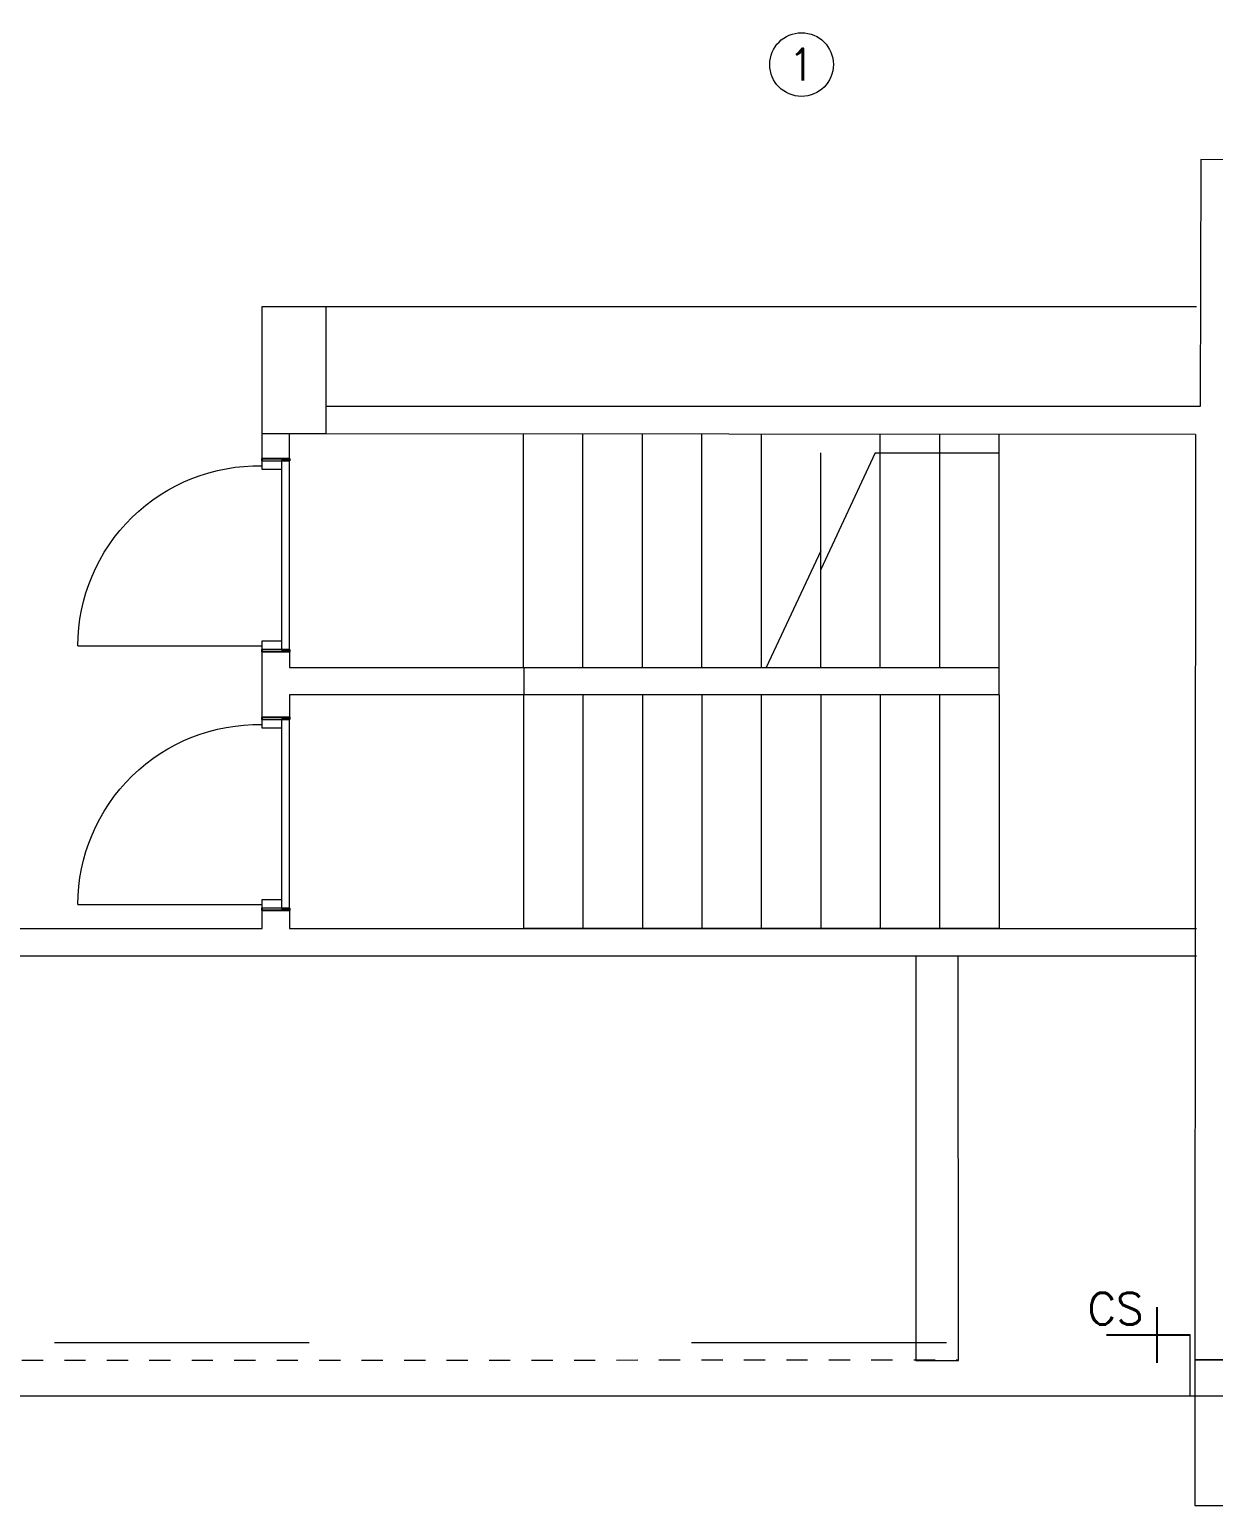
# Model space of a CAD drawing. Header units: millimetres. Extents: x 917 to 1168, y -421 to -23.
# Drawn here: x 1077.15 to 1082.73, y -361.33 to -354.38 of the extents above; entities that cross this region are included whole.
import ezdxf
from ezdxf.enums import TextEntityAlignment as Align

# ---------------------------------------------------------------- set-up
doc = ezdxf.new("R2010")
doc.units = ezdxf.units.MM
doc.header["$LTSCALE"] = 0.1
for name, pattern in [('ACAD_ISO02W100', [15, 12, -3]), ('ACAD_ISO03W100', [30, 12, -18]), ('Basculante', [0.003969, 0.002381, -0.001587]), ('CONTINUA', [0]), ('DASHED', [0.7, 0.5, -0.2])]:
    doc.linetypes.add(name, pattern=pattern)
doc.layers.get('0').update_dxf_attribs({"lineweight": 5})
for name, color, linetype, lineweight in [('00-Agua Fria', 5, 'ACAD_ISO02W100', 20), ('00-Texto AF', 7, 'Continuous', 18), ('A-DETL-GENF', 7, 'Continuous', 5), ('A-DOOR', 7, 'Continuous', 5), ('A-WALL', 7, 'Continuous', 5), ('Agua Fria Directa - Texto', 7, 'Continuous', 18)]:
    doc.layers.add(name, color=color, linetype=linetype, lineweight=lineweight)
doc.styles.add('Romans', font='romans.shx')

# ---------------------------------------------------------------- blocks, each defined once
blk = doc.blocks.new('JW_Interior_Door_Fire_810_Single_1_0 - Puerta contra Incendio-1467360-1-TORRE-ARQ-PB')
at = {"layer": 'A-DETL-GENF', "color": 8}
for p, q in [((0.4272, 0.9328), (0.4272, 0.065)), ((-0.403, 0.065), (-0.445, 0.065)), ((-0.445, 0.065), (-0.445, -0.027)), ((-0.403, -0.027), (-0.403, 0.065)), ((0.403, 0.065), (0.403, -0.027)), ((0.445, 0.065), (0.403, 0.065)), ((0.445, -0.027), (0.445, 0.065)), ((-0.445, -0.027), (-0.403, -0.027)), ((-0.403, -0.027), (0.403, -0.027)), ((0.403, -0.027), (0.445, -0.027))]:
    blk.add_line(p, q, dxfattribs=at)
blk.add_arc((0.4303, 0.0815), 0.8513, 90.20864, 181.11058, dxfattribs=at)
at = {"layer": 'A-DOOR', "color": 8, "lineweight": 25}
for p, q in [((-0.445, 0.065), (-0.455, 0.065)), ((-0.455, 0.065), (-0.455, -0.065)), ((0.455, 0.065), (0.445, 0.065)), ((0.455, -0.065), (0.455, 0.065)), ((-0.455, -0.065), (-0.445, -0.065)), ((-0.445, -0.065), (-0.445, -0.027)), ((0.445, -0.027), (0.445, -0.065)), ((0.445, -0.065), (0.455, -0.065))]:
    blk.add_line(p, q, dxfattribs=at)
blk = doc.blocks.new('T1-PB-2020')
at = {"color": 8, "lineweight": 5}
for p, q in [((4115.478, 1257.9052), (4115.4757, 1256.7433)), ((4117.5205, 1257.9032), (4115.478, 1257.9052)), ((4111.0576, 1256.6134), (4111.0576, 1257.2134)), ((4111.0576, 1257.2134), (4111.3576, 1257.2134)), ((4111.3576, 1257.2134), (4115.4576, 1257.2134)), ((4111.3576, 1257.2134), (4111.3576, 1256.6134)), ((4111.3576, 1256.7434), (4115.4762, 1256.7433)), ((4111.0576, 1256.4971), (4111.0576, 1256.6134)), ((4111.3576, 1256.6134), (4111.0576, 1256.6134)), ((4115.4528, 1256.6104), (4111.0576, 1256.6134)), ((4111.1876, 1256.4971), (4111.1876, 1256.6134)), ((4112.2888, 1255.5134), (4112.2888, 1256.6134)), ((4112.5688, 1255.5134), (4112.5688, 1256.6134)), ((4112.8488, 1255.5134), (4112.8488, 1256.6134)), ((4113.1288, 1255.5134), (4113.1288, 1256.6134)), ((4113.4088, 1255.5134), (4113.4088, 1256.6134)), ((4113.9688, 1255.5134), (4113.9688, 1256.6134)), ((4113.9688, 1255.5134), (4113.9688, 1256.6134)), ((4114.2488, 1255.5134), (4114.2488, 1256.6134)), ((4114.2488, 1255.5134), (4114.2488, 1256.6134)), ((4114.5288, 1255.5134), (4114.5288, 1256.6134)), ((4114.5288, 1255.5134), (4114.5288, 1256.6134)), ((4115.4528, 1256.6104), (4115.4498, 1252.2518)), ((4113.6888, 1255.9744), (4113.6888, 1256.5234)), ((4113.9453, 1256.5234), (4114.5288, 1256.5234)), ((4111.1876, 1255.5971), (4111.1876, 1256.4871)), ((4113.6888, 1255.5134), (4113.6888, 1256.0624)), ((4113.6888, 1255.5134), (4113.6888, 1256.0624)), ((4113.6888, 1255.9734), (4113.6888, 1255.9744)), ((4113.6888, 1255.9734), (4113.6888, 1255.9744)), ((4113.6888, 1255.9724), (4113.6888, 1255.9734)), ((4111.0576, 1255.2784), (4111.0576, 1255.5871)), ((4111.1876, 1255.5871), (4111.1876, 1255.5134)), ((4111.1876, 1255.5134), (4112.2908, 1255.5134)), ((4112.2908, 1255.5134), (4112.2908, 1255.3834)), ((4112.2908, 1255.5134), (4112.5688, 1255.5134)), ((4112.5688, 1255.5134), (4112.8488, 1255.5134)), ((4112.8488, 1255.5134), (4113.1288, 1255.5134)), ((4113.1288, 1255.5134), (4113.4088, 1255.5134)), ((4113.4088, 1255.5134), (4113.4323, 1255.5134)), ((4113.4323, 1255.5134), (4114.5288, 1255.5134)), ((4114.5285, 1255.3834), (4114.5288, 1255.5134)), ((4111.1876, 1255.3834), (4111.1876, 1255.2784)), ((4112.2908, 1255.3834), (4111.1876, 1255.3834)), ((4112.2885, 1255.3834), (4112.2885, 1254.2834)), ((4114.5285, 1255.3834), (4112.2885, 1255.3834)), ((4112.5685, 1255.3834), (4112.5685, 1254.2834)), ((4112.5685, 1255.3834), (4112.5685, 1254.2834)), ((4112.8485, 1255.3834), (4112.8485, 1254.2834)), ((4112.8485, 1255.3834), (4112.8485, 1254.2834)), ((4113.1285, 1255.3834), (4113.1285, 1254.2834)), ((4113.1285, 1255.3834), (4113.1285, 1254.2834)), ((4113.4085, 1255.3834), (4113.4085, 1254.2834)), ((4113.4085, 1255.3834), (4113.4085, 1254.2834)), ((4113.6885, 1255.3834), (4113.6885, 1254.2834)), ((4113.6885, 1255.3834), (4113.6885, 1254.2834)), ((4113.9685, 1255.3834), (4113.9685, 1254.2834)), ((4113.9685, 1255.3834), (4113.9685, 1254.2834)), ((4114.2485, 1255.3834), (4114.2485, 1254.2834)), ((4114.2485, 1255.3834), (4114.2485, 1254.2834)), ((4114.5285, 1255.3834), (4114.5285, 1254.2834)), ((4114.5285, 1255.3834), (4114.5285, 1254.2834)), ((4111.1876, 1254.3784), (4111.1876, 1255.2684)), ((4111.0576, 1254.2834), (4111.0576, 1254.3684)), ((4111.1876, 1254.3684), (4111.1876, 1254.2834)), ((4109.3758, 1254.2834), (4111.0576, 1254.2834)), ((4111.1876, 1254.2834), (4115.4576, 1254.2834)), ((4114.5285, 1254.2834), (4112.2885, 1254.2834)), ((4115.4576, 1254.1534), (4109.3758, 1254.1534)), ((4115.4498, 1252.2518), (4116.6024, 1252.2506))]:
    blk.add_line(p, q, dxfattribs=at)
at = {"color": 8, "linetype": 'Basculante', "lineweight": 5}
for p, q in [((4112.2888, 1255.5134), (4112.2888, 1256.6134)), ((4112.5688, 1255.5134), (4112.5688, 1256.6134)), ((4112.8488, 1255.5134), (4112.8488, 1256.6134)), ((4113.1288, 1255.5134), (4113.1288, 1256.6134)), ((4113.4088, 1255.5134), (4113.4088, 1256.6134)), ((4113.6888, 1255.9744), (4113.6888, 1256.5234)), ((4113.6888, 1255.9724), (4113.6888, 1255.9734))]:
    blk.add_line(p, q, dxfattribs=at)
at = {"color": 8, "linetype": 'Continuous', "lineweight": 5}
for p, q in [((4113.9453, 1256.5234), (4113.6893, 1255.9745)), ((4113.6883, 1256.0622), (4113.4323, 1255.5134)), ((4113.6893, 1255.9745), (4113.6874, 1255.974)), ((4113.6874, 1255.974), (4113.6902, 1255.9727)), ((4113.6902, 1255.9727), (4113.6883, 1255.9722))]:
    blk.add_line(p, q, dxfattribs=at)
at = {"color": 8, "linetype": 'DASHED'}
blk.add_line((4102.1267, 1252.2467), (4114.3368, 1252.2512), dxfattribs=at)
at = {"color": 8}
blk.add_lwpolyline([(4114.1368, 1254.1534), (4114.1368, 1252.2476), (4114.3368, 1252.2476), (4114.3361, 1254.1534), (4114.1368, 1254.1534)], dxfattribs=at)
blk.add_lwpolyline([(4115.4498, 1251.5653), (4115.5998, 1251.5653), (4115.5998, 1252.2518), (4115.4498, 1252.2518)], close=True, dxfattribs=at)
at = {"color": 8, "lineweight": 5, "xscale": -1, "rotation": 89.99999992937609}
for p in [(4111.1226, 1256.0421), (4111.1226, 1254.8234)]:
    blk.add_blockref('JW_Interior_Door_Fire_810_Single_1_0 - Puerta contra Incendio-1467360-1-TORRE-ARQ-PB', p, dxfattribs=at)

msp = doc.modelspace()

# ---------------------------------------------------------------- linework, layer by layer
at = {"layer": '00-Agua Fria', "color": 5, "lineweight": 25}
msp.add_line((1082.4615, -360.395), (1082.4615, -360.6568), dxfattribs=at)
at = {"layer": '00-Agua Fria', "color": 5, "linetype": 'CONTINUA', "lineweight": 25}
msp.add_line((1082.224, -360.5259), (1082.617, -360.5259), dxfattribs=at)
at = {"layer": '00-Agua Fria', "linetype": 'CONTINUA'}
for points in [[(1082.617, -360.8136), (1082.617, -360.5259)], [(1092.1877, -360.8136), (1066.8241, -360.8136)]]:
    msp.add_lwpolyline(points, dxfattribs=at)
at = {"layer": '00-Agua Fria', "linetype": 'CONTINUA', "lineweight": 20}
msp.add_circle((1080.7877, -354.5415), 0.15, dxfattribs=at)
at = {"layer": 'A-WALL', "color": 8, "linetype": 'ACAD_ISO03W100', "lineweight": 20}
msp.add_lwpolyline([(984.2699, -343.4409), (984.2699, -360.5609), (1091.6449, -360.5609), (1091.6449, -343.4409), (984.2699, -343.4409)], dxfattribs=at)

# ---------------------------------------------------------------- block references
at = {"color": 2}
msp.add_blockref('T1-PB-2020', (-3032.8104, -1612.8946), dxfattribs=at)

# ---------------------------------------------------------------- texts
at = {"layer": '00-Texto AF', "style": 'Romans'}
msp.add_text('1', height=0.15, rotation=360, dxfattribs=at).set_placement((1080.7877, -354.5415), align=Align.MIDDLE_CENTER)
at = {"layer": 'Agua Fria Directa - Texto', "style": 'Romans'}
msp.add_text('CS', height=0.15, rotation=360, dxfattribs=at).set_placement((1082.1342, -360.3268), align=Align.TOP_LEFT)

doc.saveas('drawing.dxf')
